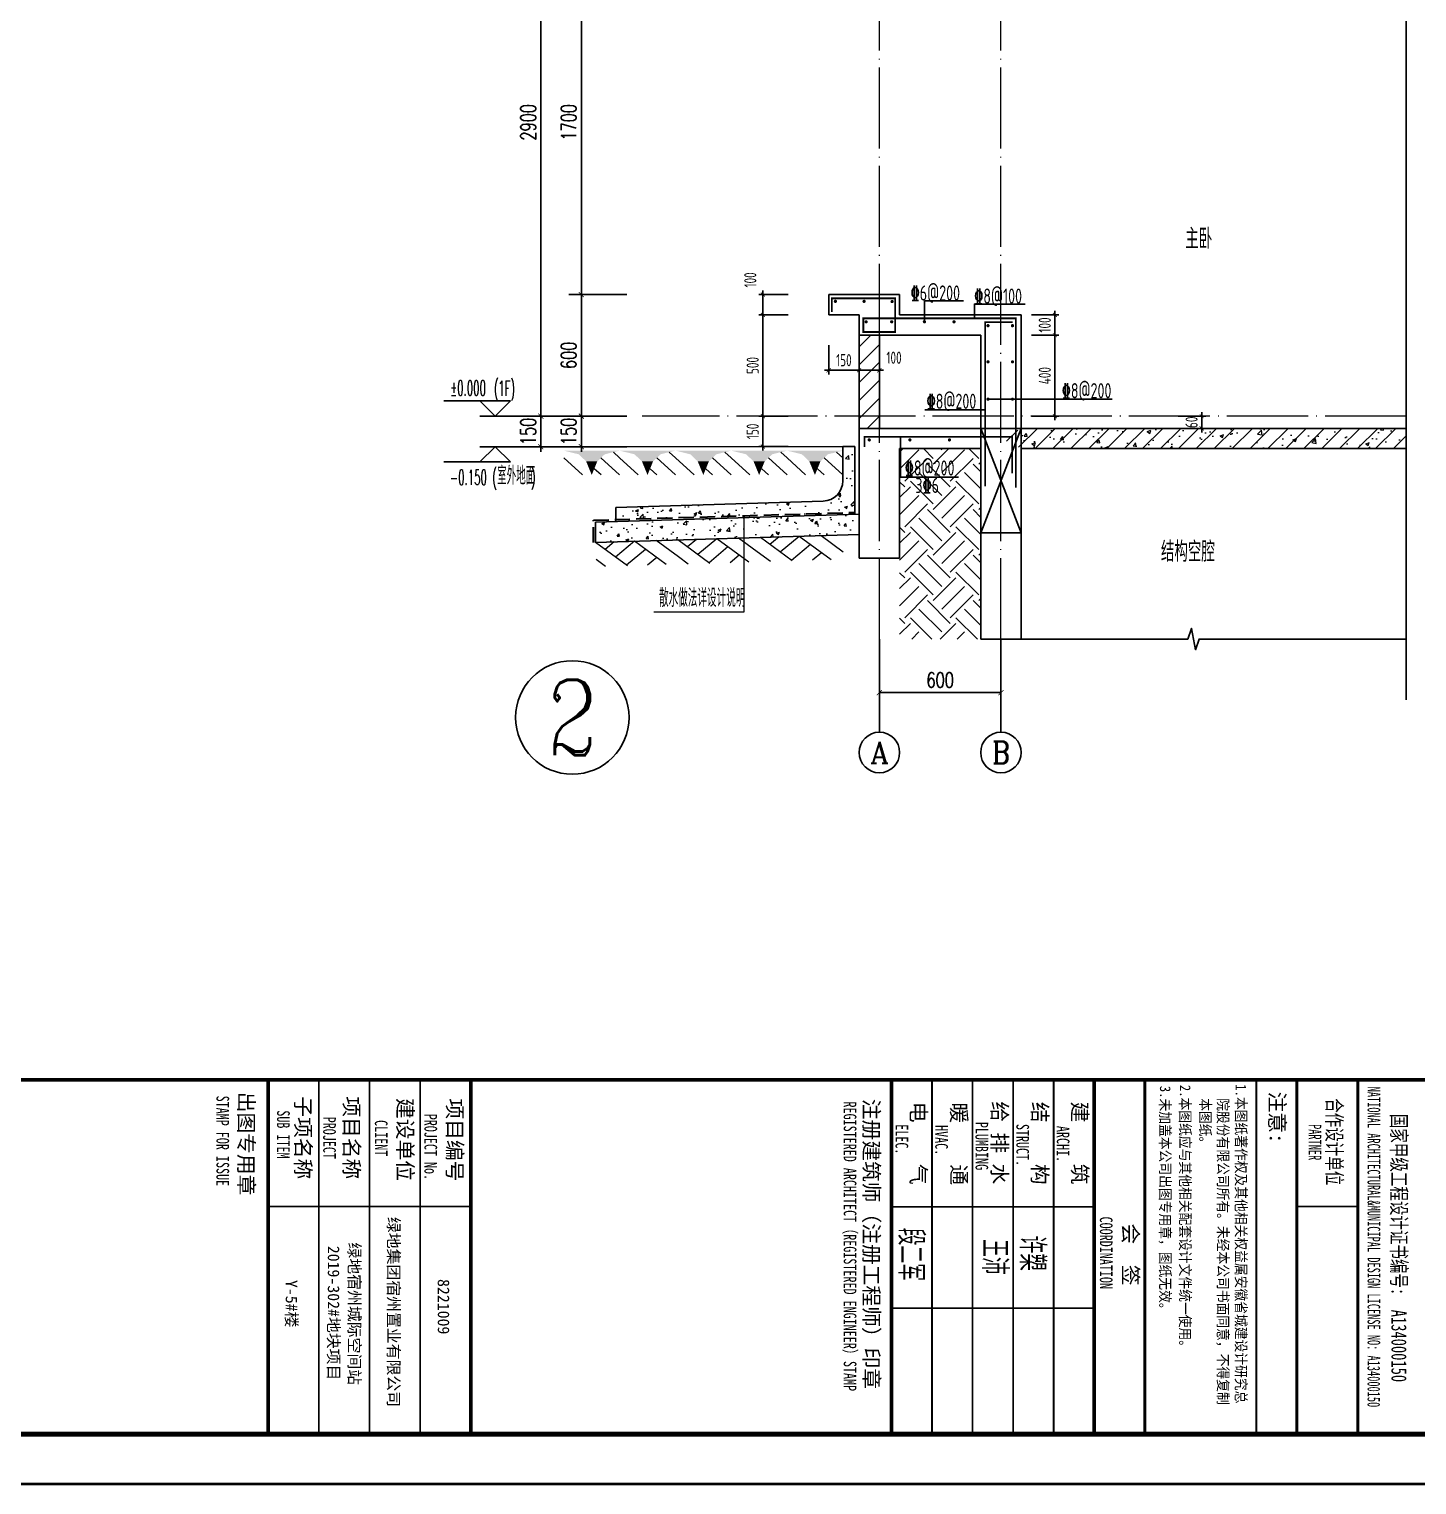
# Model space of a CAD drawing. Extents: x -668857 to 185752, y -270966 to 286822.
# Drawn here: x 21097 to 27943, y 118011 to 125194 of the extents above; entities that cross this region are included whole.
import ezdxf
from ezdxf.enums import TextEntityAlignment as Align

# ---------------------------------------------------------------- set-up
doc = ezdxf.new("R2010")
doc.units = 0
doc.header["$LTSCALE"] = 1000
doc.linetypes.add('DASH', pattern=[0.35, 0.25, -0.1])
doc.linetypes.add('DOTE', pattern=[2.42, 2, -0.2, 0.02, -0.2])
doc.layers.get('0').update_dxf_attribs({"linetype": 'CONTINUOUS'})
doc.layers.get('DEFPOINTS').update_dxf_attribs({"linetype": 'CONTINUOUS'})
for name, color, linetype in [('A-AXIS_TEXT', 7, 'CONTINUOUS'), ('AXIS', 3, 'CONTINUOUS'), ('COLUMN', 4, 'CONTINUOUS'), ('DIM', 2, 'CONTINUOUS'), ('DIM_ELEV', 3, 'CONTINUOUS'), ('DIM_IDEN', 67, 'CONTINUOUS'), ('DIM_SYMB', 3, 'CONTINUOUS'), ('PUB_DIM', 3, 'CONTINUOUS'), ('PUB_TEXT', 2, 'CONTINUOUS'), ('REIN', 6, 'CONTINUOUS'), ('S-大样-砼线', 7, 'CONTINUOUS'), ('S-引出线', 40, 'CONTINUOUS'), ('TEXT', 2, 'CONTINUOUS'), ('WALL', 5, 'CONTINUOUS'), ('图签文字', 4, 'CONTINUOUS')]:
    doc.layers.add(name, color=color, linetype=linetype)
for name, color, linetype, lineweight in [('AXIS_TEXT', 7, 'CONTINUOUS', 20), ('DOTE', 19, 'DOTE', 9), ('PUB_HATCH', 8, 'CONTINUOUS', 9), ('图框', 9, 'CONTINUOUS', 18), ('图签', 147, 'CONTINUOUS', 18), ('填充', 251, 'CONTINUOUS', 5), ('平面-排水沟', 86, 'CONTINUOUS', 15), ('立面-中轮廓线', 30, 'CONTINUOUS', 35), ('粉刷', 251, 'CONTINUOUS', 9)]:
    doc.layers.add(name, color=color, linetype=linetype, lineweight=lineweight)
doc.layers.add('yichutu', color=7, linetype='CONTINUOUS', true_color=0xffffff)
doc.styles.add('_TCH_AXIS', font='COMPLEX', dxfattribs={"bigfont": 'GBCBIG'})
doc.styles.add('_TCH_DIM', font='SIMPLEX.shx', dxfattribs={"width": 0.7, "bigfont": 'GBCBIG.shx'})
doc.styles.add('_TCH_DIM_T3', font='SIMPLEX', dxfattribs={"width": 0.705882, "bigfont": 'GBCBIG'})
doc.styles.add('COMPLEX', font='COMPLEX')
doc.styles.add('DIM_FONT_T3', font='SIMPLEX', dxfattribs={"width": 0.705882, "bigfont": 'GBCBIG'})
doc.styles.add('HT', font='simhei.ttf')
doc.styles.add('TSSD_DIMENSION', font='Tssdeng.shx', dxfattribs={"width": 0.7, "bigfont": 'tssdchn.shx'})
doc.styles.add('TSSD_REIN', font='tssdeng.shx', dxfattribs={"width": 0.7, "height": 300, "bigfont": 'tssdchn.shx'})
doc.styles.add('宋体', font='', dxfattribs={"height": 50})
doc.styles.add('建筑图签-1', font='simhei.ttf', dxfattribs={"width": 0.7})
doc.styles.add('建筑图签-2', font='TXT.shx', dxfattribs={"width": 0.5, "bigfont": 'HZTXT.shx'})
doc.styles.get('宋体').set_extended_font_data('SimSun')
doc.dimstyles.new('_TCH_ARCH&&25', dxfattribs={"dimtxt": 74.375, "dimasz": 25, "dimexe": 62.5, "dimexo": 75, "dimgap": 25, "dimtad": 1, "dimdec": 0, "dimzin": 0, "dimdsep": 46, "dimtxsty": '_TCH_DIM_T3', "dimblk": 'ARCHTICK', "dimcen": 0.09, "dimclrt": 7, "dimazin": 0, "dimtfac": 1, "dimtdec": 0, "dimtix": 1, "dimtmove": 2, "dimatfit": 3, "dimldrblk": 'ARCHTICK', "dimfxl": 1, "dimtolj": 1, "dimtzin": 0, "dimarcsym": 0})
doc.dimstyles.new('TSSD_20_20', dxfattribs={"dimtxt": 60, "dimasz": 20, "dimexe": 20, "dimexo": 50, "dimgap": 20, "dimtad": 1, "dimdec": 0, "dimzin": 0, "dimdsep": 46, "dimtxsty": 'TSSD_DIMENSION', "dimblk": 'ARCHTICK', "dimblk1": 'ARCHTICK', "dimblk2": 'ARCHTICK', "dimcen": 0, "dimdle": 20, "dimclrt": 7, "dimadec": 0, "dimazin": 0, "dimtfac": 1, "dimtdec": 0, "dimtix": 1, "dimtmove": 2, "dimatfit": 3, "dimfxl": 1, "dimtolj": 1, "dimtzin": 0, "dimarcsym": 0})
pattern_1 = [(50, (28072.99, 249033.25), (143.452037, -12.550427), [15, -165]), (355, (28072.99, 249033.25), (-27.750267, 150.438427), [12, -132]), (100.4514, (28084.94, 249032.2), (115.701876, 137.88791), [12.74804, -140.22842]), (46.1842, (28072.99, 249073.25), (213.44821, -33.1038), [22.5, -247.5]), (96.6356, (28090.77, 249070.5), (186.93254, 194.82357), [19.12206, -210.3426]), (351.1842, (28072.99, 249073.25), (186.93239, 194.82372), [18, -198]), (21, (28092.99, 249063.25), (119.38141, -80.52378), [15, -165]), (326, (28092.99, 249063.25), (48.663066, 145.03001), [12, -132]), (71.4514, (28102.93, 249056.54), (168.044526, 64.5061), [12.74804, -140.22842]), (37.5, (28072.986, 249033.25), (2.431971, 66.578771), [0, -130.4, 0, -134, 0, -132.5]), (7.5, (28072.986, 249033.25), (52.613907, 78.882342), [0, -76.4, 0, -127.4, 0, -50.5]), (327.5, (28028.386, 249033.25), (106.764487, -4.510974), [0, -50, 0, -156, 0, -207]), (317.5, (28008.39, 249033.25), (116.637234, 20.020996), [0, -65, 0, -103.6, 0, -147])]

# ---------------------------------------------------------------- blocks, each defined once
blk = doc.blocks.new('$LINEPAT$素土夯实')
at = {"color": 0}
for p, q in [((0, -210), (210, 0)), ((120, -300), (420, 0)), ((420, 0), (608, -188)), ((495, -300), (795, 0)), ((615, 0), (705, -90)), ((315, -105), (502, -293)), ((210, -210), (300, -300)), ((705, -300), (795, -210))]:
    blk.add_line(p, q, dxfattribs=at)
blk = doc.blocks.new('$LinePat$自然土壤')
at = {"color": 0}
for p, q in [((0, -90), (71, -19)), ((0, -300), (211, -89)), ((420, -300), (630, -90)), ((210, -300), (286, -224))]:
    blk.add_line(p, q, dxfattribs=at)
for points in [[(0, 0), (630, 0), (168, -45), (462, -45)], [(168, -45), (462, -45), (252, -132), (378, -132)], [(252, -132), (378, -132), (315, -300)]]:
    blk.add_solid(points, dxfattribs=at)
blk = doc.blocks.new('sanshui')
at = {"layer": '粉刷'}
h = blk.add_hatch(dxfattribs=at)
h.set_pattern_fill('混凝土', color=256, scale=20)
h.set_pattern_definition(pattern_1)
edge = h.paths.add_edge_path()
edge.add_line((346317.8, 427329.6), (346257.8, 427329.6))
edge.add_line((346257.8, 427329.6), (346257.8, 427160.3))
edge.add_arc((346157.8, 427160.3), 100, 271.71836, 360, ccw=False)
edge.add_line((346160.8, 427060.3), (345137.8, 427029.6))
edge.add_line((345137.8, 427029.6), (345137.8, 426969.6))
edge.add_line((345137.8, 426969.6), (346317.8, 427005))
edge.add_line((346317.8, 427005), (346317.8, 427329.6))
h = blk.add_hatch(dxfattribs=at)
h.set_pattern_fill('混凝土', color=256, scale=20)
h.set_pattern_definition(pattern_1)
h.paths.add_polyline_path([(346337.8, 426895.6), (346337.8, 426995.6), (345037.8, 426956.6), (345037.8, 426856.6)])
at = {"layer": 'COLUMN'}
for p, q in [((346257.8, 427329.6), (346317.8, 427329.6)), ((346257.8, 427160.3), (346257.8, 427329.6)), ((346317.8, 426995), (346317.8, 427329.6)), ((346160.8, 427060.3), (345137.8, 427029.6)), ((346338.1, 426995.6), (345037.8, 426956.6)), ((345137.8, 426959.6), (345137.8, 427029.6)), ((345037.8, 426856.6), (345037.8, 426956.6)), ((346338.1, 426895.6), (345037.8, 426856.6))]:
    blk.add_line(p, q, dxfattribs=at)
blk.add_arc((346157.8, 427160.3), 100, 271.71836, 0, dxfattribs=at)
at = {"layer": '立面-中轮廓线', "linetype": 'DASH', "ltscale": 0.3}
blk.add_lwpolyline([(345027.8, 426856.6), (345027.8, 426966.3), (346317.8, 427005)], dxfattribs=at)
at = {"layer": '粉刷'}
blk.add_line((344881.5, 427329.6), (346257.8, 427329.6), dxfattribs=at)
at = {"layer": '粉刷', "yscale": 0.4, "zscale": 0.4}
for name, p, xscale, rotation in [('$LinePat$自然土壤', (345156.8, 427309.6), -0.4369306507241237, 359.9999999999903), ('$LinePat$自然土壤', (345432, 427309.6), -0.4369306507241237, 359.9999999999903), ('$LinePat$自然土壤', (345707.3, 427309.6), -0.4369306507241237, 359.9999999999903), ('$LinePat$自然土壤', (345982.6, 427309.6), -0.4369306507241237, 359.9999999999903), ('$LinePat$自然土壤', (346257.8, 427309.6), -0.4369306507241237, 359.9999999999903), ('$LINEPAT$素土夯实', (346257.8, 426893.2), -0.5117605352322558, 1.718358001643932), ('$LINEPAT$素土夯实', (345444.5, 426868.8), -0.5117605352322558, 1.718358001643932), ('$LINEPAT$素土夯实', (345851.2, 426881), -0.5117605352322558, 1.718358001643932)]:
    blk.add_blockref(name, p, dxfattribs=dict(at, xscale=xscale, rotation=rotation))
blk = doc.blocks.new('GFDDDDRG')
at = {"layer": '图框'}
blk.add_line((920410, -156002), (920410, -159502), dxfattribs=at)
blk.add_lwpolyline([(923310, -107437), (923310, -159999), (893610, -159999), (893610, -107437)], close=True, dxfattribs=at)
blk.add_lwpolyline([(923310, -107437), (923310, -159999), (893610, -159999), (893610, -107437)], close=True, dxfattribs=at)
at = {"layer": '图框', "const_width": 50}
blk.add_lwpolyline([(894110, -159499), (922810, -159499), (922810, -108687), (894110, -108687)], close=True, dxfattribs=at)
at = {"layer": '图框'}
for points, const_width in [([(894110, -156002), (922810, -156002)], 35), ([(909660, -159502), (909660, -156002)], 35), ([(910160, -156002), (910160, -159502)], 17.5), ([(910660, -156002), (910660, -159502)], 17.5), ([(911160, -156002), (911160, -159502)], 17.5), ([(911660, -156002), (911660, -159502)], 35), ([(911660, -156002), (911660, -159502)], 35), ([(915810, -156006), (915810, -159506)], 35), ([(916210, -156006), (916210, -159506)], 17.5), ([(916610, -156006), (916610, -159506)], 17.5), ([(917010, -156006), (917010, -159506)], 17.5), ([(917410, -156006), (917410, -159506)], 17.5), ([(917810, -156006), (917810, -159506)], 35), ([(917810, -156006), (917810, -159506)], 35), ([(918310, -156006), (918310, -159506)], 30), ([(919410, -156002), (919410, -159502)], 17.5), ([(919810, -156002), (919810, -159502)], 30), ([(919810, -156002), (919810, -159502)], 30), ([(920410, -156002), (920410, -159502)], 30), ([(920410, -156002), (920410, -159502)], 30), ([(909660, -157252), (911660, -157252)], 17.5), ([(917810, -157256), (915810, -157256)], 17.5), ([(920410, -157252), (919810, -157252)], 17.5), ([(917810, -158256), (915810, -158256)], 17.5)]:
    blk.add_lwpolyline(points, dxfattribs=dict(at, const_width=const_width))
for s, height, style, width, p in [('3.未加盖本公司出图专用章，图纸无效。', 105, 'HT', 0.88, (918459, -156061)), (' 2.本图纸应与其他相关配套设计文件统一使用。 ', 105, 'HT', 0.88, (918656, -155989)), ('1.本图纸著作权及其他相关权益属安徽省城建设计研究总', 105, 'HT', 0.88, (919206, -156045)), ('NATIONAL ARCHITECTURAL&MUNICIPAL DESIGN LICENSE NO: A134000150', 125, '建筑图签-1', 0.6, (920507, -156070)), ('STAMP FOR ISSUE', 125, '建筑图签-1', 0.7, (909150, -156158)), ('REGISTERED ARCHITECT（REGISTERED ENGINEER）STAMP', 125, '建筑图签-1', 0.7, (915339, -156216)), ('本图纸。', 105, 'HT', 0.88, (918854, -156184)), ('院股份有限公司所有。未经本公司书面同意，不得复制', 105, 'HT', 0.88, (919029, -156184)), ('SUB ITEM', 125, '建筑图签-1', 0.7, (909748, -156303)), ('PROJECT', 125, '建筑图签-1', 0.7, (910203, -156366)), ('CLIENT', 125, '建筑图签-1', 0.7, (910713, -156399)), ('PROJECT No.', 125, '建筑图签-1', 0.7, (911202, -156337, -899)), ('PLUMBING', 125, '建筑图签-1', 0.7, (916639, -156417)), ('STRUCT.', 125, '建筑图签-1', 0.7, (917042, -156437)), ('PARTNER', 125, '建筑图签-1', 0.6, (919927, -156439)), ('ELEC.', 125, '建筑图签-1', 0.7, (915850, -156441)), ('HVAC.', 125, '建筑图签-1', 0.7, (916242, -156449)), ('ARCHI.', 125, '建筑图签-1', 0.7, (917441, -156457)), ('COORDINATION', 125, '建筑图签-1', 0.7, (917866, -157352))]:
    blk.add_text(s, height=height, rotation=270, dxfattribs=dict(at, style=style, width=width)).set_placement(p)
at = {"layer": '图签', "color": 2, "style": '宋体'}
for s, height, p in [('绿地集团宿州置业有限公司', 114.67, (910841, -157355)), ('2019-302#地块项目', 114.67, (910249, -157640)), ('绿地宿州城际空间站', 114.7, (910454, -157607)), ('Y-5#楼', 114.7, (909834, -157977)), ('8221009', 114.7, (911334, -157968))]:
    blk.add_text(s, height=height, rotation=270, dxfattribs=at).set_placement(p)
at = {"layer": '图签文字', "color": 7, "style": '建筑图签-1'}
for s, p in [('出图专用章', (909369, -156120)), ('注意:', (919541, -156118)), ('子项名称', (909930, -156165)), ('项目名称', (910408, -156165)), ('建设单位', (910937, -156182)), ('项目编号', (911426, -156186)), ('注册建筑师（注册工程师）印章', (915537, -156190)), ('电    气', (916001, -156219)), ('暖    通', (916401, -156224)), ('给 排 水', (916802, -156214)), ('结    构', (917199, -156219)), ('建    筑', (917593, -156217)), ('会  签', (918094, -157419))]:
    blk.add_text(s, height=150, rotation=270, dxfattribs=at).set_placement(p)
at = {"layer": '图签文字', "color": 7, "style": '建筑图签-1', "width": 0.7}
for s, p in [('合作设计单位', (920105, -156184)), ('国家甲级工程设计证书编号:  A134000150', (920743, -156338))]:
    blk.add_text(s, height=150, rotation=270, dxfattribs=at).set_placement(p)
at = {"layer": '图签文字', "color": 1, "style": '建筑图签-2', "width": 0.7}
for s, p in [('段二军', (915876, -157462)), ('王沛', (916703, -157575)), ('许槊', (917074, -157539))]:
    blk.add_text(s, height=250, rotation=270, dxfattribs=at).set_placement(p)
blk = doc.blocks.new('yct-1051-594-26275-14850-25-1002.0')
at = {"layer": 'yichutu', "color": 7, "true_color": 0xffffff}
blk.add_lwpolyline([(0, 0), (0, 14850), (26275, 14850), (26275, 0)], close=True, dxfattribs=at)
blk = doc.blocks.new('_ArchTick')
at = {"color": 0, "linetype": 'ByBlock', "const_width": 0.15}
blk.add_lwpolyline([(-0.5, -0.5), (0.5, 0.5)], dxfattribs=at)
blk = doc.blocks.new('*D1524')
at = {"layer": 'AXIS', "color": 0, "lineweight": -2, "transparency": 16777216}
for p, q in [((25291.8, 122109.6), (25291.8, 121858)), ((25891.8, 122109.6), (25891.8, 121858)), ((25291.8, 121920.5), (25891.8, 121920.5))]:
    blk.add_line(p, q, dxfattribs=at)
at = {"layer": 'DEFPOINTS', "color": 0, "transparency": 16777216}
for p in [(25291.8, 122184.6), (25891.8, 122184.6), (25891.8, 121920.5)]:
    blk.add_point(p, dxfattribs=at)
at = {"layer": 'AXIS', "color": 0, "lineweight": -2, "transparency": 16777216, "xscale": 25, "yscale": 25, "zscale": 25, "rotation": 180}
blk.add_blockref('_ArchTick', (25291.8, 121920.5), dxfattribs=at)
at = {"layer": 'AXIS', "color": 0, "lineweight": -2, "transparency": 16777216, "xscale": 25, "yscale": 25, "zscale": 25}
blk.add_blockref('_ArchTick', (25891.8, 121920.5), dxfattribs=at)
at = {"layer": 'AXIS', "color": 7, "transparency": 16777216, "insert": (25591.8, 121982.7), "char_height": 74.38, "attachment_point": 5, "style": '_TCH_DIM_T3'}
blk.add_mtext('\\A1;600', dxfattribs=at)
blk = doc.blocks.new('*D1525')
at = {"layer": 'DEFPOINTS', "color": 0, "transparency": 16777216}
for p in [(23821.6, 123284.6), (24121.6, 123284.6), (24121.6, 123134.1)]:
    blk.add_point(p, dxfattribs=at)
at = {"layer": 'PUB_DIM', "color": 0, "lineweight": -2, "transparency": 16777216}
for p, q in [((24046.6, 123284.6), (23759.1, 123284.6)), ((23821.6, 123284.6), (23821.6, 123309.6)), ((23821.6, 123134.1), (23821.6, 123284.6)), ((24046.6, 123134.1), (23759.1, 123134.1)), ((23821.6, 123134.1), (23821.6, 123109.1))]:
    blk.add_line(p, q, dxfattribs=at)
at = {"layer": 'PUB_DIM', "color": 0, "lineweight": -2, "transparency": 16777216, "xscale": 25, "yscale": 25, "zscale": 25}
for p, rotation in [((23821.6, 123284.6), 270), ((23821.6, 123134.1), 90)]:
    blk.add_blockref('_ArchTick', p, dxfattribs=dict(at, rotation=rotation))
at = {"layer": 'PUB_DIM', "color": 7, "transparency": 16777216, "insert": (23759.4, 123209.3), "char_height": 74.38, "attachment_point": 5, "rotation": 90, "style": '_TCH_DIM_T3'}
blk.add_mtext('\\A1;150', dxfattribs=at)
blk = doc.blocks.new('*D1526')
at = {"layer": 'DEFPOINTS', "color": 0, "transparency": 16777216}
for p in [(23821.6, 123884.6), (24121.6, 123884.6), (24121.6, 123284.6)]:
    blk.add_point(p, dxfattribs=at)
at = {"layer": 'PUB_DIM', "color": 0, "lineweight": -2, "transparency": 16777216}
for p, q in [((24046.6, 123884.6), (23759.1, 123884.6)), ((23821.6, 123284.6), (23821.6, 123884.6)), ((24046.6, 123284.6), (23759.1, 123284.6))]:
    blk.add_line(p, q, dxfattribs=at)
at = {"layer": 'PUB_DIM', "color": 0, "lineweight": -2, "transparency": 16777216, "xscale": 25, "yscale": 25, "zscale": 25}
for p, rotation in [((23821.6, 123884.6), 90), ((23821.6, 123284.6), 270)]:
    blk.add_blockref('_ArchTick', p, dxfattribs=dict(at, rotation=rotation))
at = {"layer": 'PUB_DIM', "color": 7, "transparency": 16777216, "insert": (23759.4, 123584.6), "char_height": 74.38, "attachment_point": 5, "rotation": 90, "style": '_TCH_DIM_T3'}
blk.add_mtext('\\A1;600', dxfattribs=at)
blk = doc.blocks.new('*D1527')
at = {"layer": 'DEFPOINTS', "color": 0, "transparency": 16777216}
for p in [(23821.6, 125584.6), (24121.6, 125584.6), (24121.6, 123884.6)]:
    blk.add_point(p, dxfattribs=at)
at = {"layer": 'PUB_DIM', "color": 0, "lineweight": -2, "transparency": 16777216}
for p, q in [((24046.6, 125584.6), (23759.1, 125584.6)), ((23821.6, 123884.6), (23821.6, 125584.6)), ((24046.6, 123884.6), (23759.1, 123884.6))]:
    blk.add_line(p, q, dxfattribs=at)
at = {"layer": 'PUB_DIM', "color": 0, "lineweight": -2, "transparency": 16777216, "xscale": 25, "yscale": 25, "zscale": 25}
for p, rotation in [((23821.6, 125584.6), 90), ((23821.6, 123884.6), 270)]:
    blk.add_blockref('_ArchTick', p, dxfattribs=dict(at, rotation=rotation))
at = {"layer": 'PUB_DIM', "color": 7, "transparency": 16777216, "insert": (23759.4, 124734.6), "char_height": 74.38, "attachment_point": 5, "rotation": 90, "style": '_TCH_DIM_T3'}
blk.add_mtext('\\A1;1700', dxfattribs=at)
blk = doc.blocks.new('*D1528')
at = {"layer": 'DEFPOINTS', "color": 0, "transparency": 16777216}
for p in [(23621.6, 123284.6), (24121.6, 123284.6), (24121.6, 123134.1)]:
    blk.add_point(p, dxfattribs=at)
at = {"layer": 'PUB_DIM', "color": 0, "lineweight": -2, "transparency": 16777216}
for p, q in [((24046.6, 123284.6), (23559.1, 123284.6)), ((23621.6, 123284.6), (23621.6, 123309.6)), ((23621.6, 123134.1), (23621.6, 123284.6)), ((24046.6, 123134.1), (23559.1, 123134.1)), ((23621.6, 123134.1), (23621.6, 123109.1))]:
    blk.add_line(p, q, dxfattribs=at)
at = {"layer": 'PUB_DIM', "color": 0, "lineweight": -2, "transparency": 16777216, "xscale": 25, "yscale": 25, "zscale": 25}
for p, rotation in [((23621.6, 123284.6), 270), ((23621.6, 123134.1), 90)]:
    blk.add_blockref('_ArchTick', p, dxfattribs=dict(at, rotation=rotation))
at = {"layer": 'PUB_DIM', "color": 7, "transparency": 16777216, "insert": (23559.4, 123209.3), "char_height": 74.38, "attachment_point": 5, "rotation": 90, "style": '_TCH_DIM_T3'}
blk.add_mtext('\\A1;150', dxfattribs=at)
blk = doc.blocks.new('*D1529')
at = {"layer": 'DEFPOINTS', "color": 0, "transparency": 16777216}
for p in [(23621.6, 126184.6), (24121.6, 126184.6), (24121.6, 123284.6)]:
    blk.add_point(p, dxfattribs=at)
at = {"layer": 'PUB_DIM', "color": 0, "lineweight": -2, "transparency": 16777216}
for p, q in [((24046.6, 126184.6), (23559.1, 126184.6)), ((23621.6, 123284.6), (23621.6, 126184.6)), ((24046.6, 123284.6), (23559.1, 123284.6))]:
    blk.add_line(p, q, dxfattribs=at)
at = {"layer": 'PUB_DIM', "color": 0, "lineweight": -2, "transparency": 16777216, "xscale": 25, "yscale": 25, "zscale": 25}
for p, rotation in [((23621.6, 126184.6), 90), ((23621.6, 123284.6), 270)]:
    blk.add_blockref('_ArchTick', p, dxfattribs=dict(at, rotation=rotation))
at = {"layer": 'PUB_DIM', "color": 7, "transparency": 16777216, "insert": (23559.4, 124734.6), "char_height": 74.38, "attachment_point": 5, "rotation": 90, "style": '_TCH_DIM_T3'}
blk.add_mtext('\\A1;2900', dxfattribs=at)
blk = doc.blocks.new('_AXISO')
blk.add_circle((0, 0), 0.5)
at = {"layer": 'A-AXIS_TEXT', "style": 'COMPLEX', "width": 1.041667}
blk.add_attdef('A', text='', height=0.56, dxfattribs=at).set_placement((-0.25, -0.28), (0.25, -0.28), align=Align.FIT)
blk = doc.blocks.new('20210809.02264474')
at = {"layer": 'REIN', "const_width": 9}
for points in [[(87154.5, 67468.2), (87154.5, 67535.4), (87466.6, 67535.4), (87466.6, 67369.4), (87309.3, 67369.4), (87309.3, 67436.6), (88061.9, 67436.6), (88061.9, 66601.6)], [(87910.8, 66607.2), (87910.8, 67418.4), (88045.5, 67418.4)], [(87315.3, 66801.7), (87315.3, 66852.1), (88043.8, 66852.1), (88043.8, 66672.6)]]:
    blk.add_lwpolyline(points, dxfattribs=at)
at = {"layer": 'REIN', "const_width": 8}
for points in [[(87167.8, 67520.8, 1), (87175.8, 67520.8, 1)], [(87309.3, 67520.8, 1), (87317.3, 67520.8, 1)], [(87447.5, 67519.9, 1), (87455.5, 67519.9, 1)], [(87319.5, 67419.9, 1), (87327.5, 67419.9, 1)], [(87445.5, 67419.9, 1), (87453.5, 67419.9, 1)], [(87606.9, 67419.9, 1), (87614.9, 67419.9, 1)], [(87752.9, 67419.9, 1), (87760.9, 67419.9, 1)], [(87920.5, 67400.7, 1), (87928.5, 67400.7, 1)], [(88041.3, 67400.7, 1), (88049.3, 67400.7, 1)], [(87920.5, 67222.4, 1), (87928.5, 67222.4, 1)], [(88041.3, 67222.4, 1), (88049.3, 67222.4, 1)], [(87920.5, 67038.2, 1), (87928.5, 67038.2, 1)], [(88041.3, 67038.2, 1), (88049.3, 67038.2, 1)], [(87334.7, 66837, 1), (87342.7, 66837, 1)], [(87535.2, 66837, 1), (87543.2, 66837, 1)], [(87730.4, 66837, 1), (87738.4, 66837, 1)]]:
    blk.add_lwpolyline(points, format="xyb", close=True, dxfattribs=at)
at = {"layer": 'S-引出线'}
for p, q in [((87610.9, 67419.9), (87610.9, 67523.1)), ((87610.9, 67523.1), (87803.1, 67523.1)), ((87924.5, 67038.2), (88536.4, 67038.2)), ((87613.5, 66985.2), (87910.8, 66985.2)), ((87493.6, 66852.1), (87493.6, 66653.9)), ((87493.6, 66653.9), (87778.8, 66653.9))]:
    blk.add_line(p, q, dxfattribs=at)
blk.add_lwpolyline([(87857.5, 67436.6), (87857.5, 67507.5), (88108.6, 67507.5)], dxfattribs=at)
at = {"layer": 'TEXT', "style": 'TSSD_REIN', "width": 0.7}
for s, p in [('%%1326@200', (87543, 67524.5)), ('%%1328@100', (87856.5, 67509)), ('%%1328@200', (88288.3, 67042.3)), ('%%1328@200', (87621.6, 66990.2)), ('%%1328@200', (87514, 66661)), ('3%%1326', (87566.3, 66575.2))]:
    blk.add_text(s, height=75, rotation=0, dxfattribs=at).set_placement(p)
blk = doc.blocks.new('20210809.03062775')
at = {"layer": 'S-大样-砼线'}
for p, q in [((87154.5, 67095.9), (87354.5, 66580.9)), ((87354.5, 67095.9), (87154.5, 66580.9))]:
    blk.add_line(p, q, dxfattribs=at)
blk.add_lwpolyline([(87354.5, 67095.9), (87154.5, 67095.9), (87154.5, 66580.9), (87354.5, 66580.9)], close=True, dxfattribs=at)
blk = doc.blocks.new('20210902.15310509')
at = {"layer": 'DOTE', "color": 1, "linetype": 'DOTE', "ltscale": 0.2}
for p, q in [((85753.4, -133245.9), (85753.4, -113645.9)), ((86353.4, -133245.9), (86353.4, -113645.9)), ((88352, -132145.9), (84583.2, -132145.9))]:
    blk.add_line(p, q, dxfattribs=at)
blk = doc.blocks.new('*D1566')
at = {"layer": 'DEFPOINTS', "color": 0, "transparency": 16777216}
for p in [(25595.1, 85276), (25761.1, 85276), (25595.1, 85216)]:
    blk.add_point(p, dxfattribs=at)
at = {"layer": 'DIM', "color": 0, "lineweight": -2, "transparency": 16777216}
for p, q in [((25645.1, 85276), (25781.1, 85276)), ((25761.1, 85276), (25761.1, 85296)), ((25761.1, 85216), (25761.1, 85276)), ((25645.1, 85216), (25781.1, 85216)), ((25761.1, 85216), (25761.1, 85196))]:
    blk.add_line(p, q, dxfattribs=at)
at = {"layer": 'DIM', "color": 0, "lineweight": -2, "transparency": 16777216, "xscale": 20, "yscale": 20, "zscale": 20}
for p, rotation in [((25761.1, 85276), 270), ((25761.1, 85216), 90)]:
    blk.add_blockref('_ArchTick', p, dxfattribs=dict(at, rotation=rotation))
at = {"layer": 'DIM', "color": 7, "transparency": 16777216, "insert": (25711.1, 85246), "char_height": 60, "attachment_point": 5, "rotation": 90, "style": 'TSSD_DIMENSION'}
blk.add_mtext('\\A1;60', dxfattribs=at)
blk = doc.blocks.new('*D1574')
at = {"layer": 'DEFPOINTS', "color": 0, "transparency": 16777216}
for p in [(23920.9, 85676), (24070.9, 85676), (24070.9, 85502.3)]:
    blk.add_point(p, dxfattribs=at)
at = {"layer": 'DIM', "color": 0, "lineweight": -2, "transparency": 16777216}
for p, q in [((23920.9, 85626), (23920.9, 85482.3)), ((24070.9, 85626), (24070.9, 85482.3)), ((23900.9, 85502.3), (24090.9, 85502.3))]:
    blk.add_line(p, q, dxfattribs=at)
at = {"layer": 'DIM', "color": 0, "lineweight": -2, "transparency": 16777216, "xscale": 20, "yscale": 20, "zscale": 20, "rotation": 180}
blk.add_blockref('_ArchTick', (23920.9, 85502.3), dxfattribs=at)
at = {"layer": 'DIM', "color": 0, "lineweight": -2, "transparency": 16777216, "xscale": 20, "yscale": 20, "zscale": 20}
blk.add_blockref('_ArchTick', (24070.9, 85502.3), dxfattribs=at)
at = {"layer": 'DIM', "color": 7, "transparency": 16777216, "insert": (23995.9, 85552.3), "char_height": 60, "attachment_point": 5, "style": 'TSSD_DIMENSION'}
blk.add_mtext('\\A1;150', dxfattribs=at)
blk = doc.blocks.new('*D1575')
at = {"layer": 'DEFPOINTS', "color": 0, "transparency": 16777216}
for p in [(24070.9, 85676), (24170.9, 85676), (24170.9, 85502.3)]:
    blk.add_point(p, dxfattribs=at)
at = {"layer": 'DIM', "color": 0, "lineweight": -2, "transparency": 16777216}
for p, q in [((24070.9, 85626), (24070.9, 85482.3)), ((24170.9, 85626), (24170.9, 85482.3)), ((24050.9, 85502.3), (24190.9, 85502.3))]:
    blk.add_line(p, q, dxfattribs=at)
at = {"layer": 'DIM', "color": 0, "lineweight": -2, "transparency": 16777216, "xscale": 20, "yscale": 20, "zscale": 20, "rotation": 180}
blk.add_blockref('_ArchTick', (24070.9, 85502.3), dxfattribs=at)
at = {"layer": 'DIM', "color": 0, "lineweight": -2, "transparency": 16777216, "xscale": 20, "yscale": 20, "zscale": 20}
blk.add_blockref('_ArchTick', (24170.9, 85502.3), dxfattribs=at)
at = {"layer": 'DIM', "color": 7, "transparency": 16777216, "insert": (24243.3, 85564.5), "char_height": 60, "attachment_point": 5, "style": 'TSSD_DIMENSION'}
blk.add_mtext('\\A1;100', dxfattribs=at)
blk = doc.blocks.new('*D1576')
at = {"layer": 'DEFPOINTS', "color": 0, "transparency": 16777216}
for p in [(23596.3, 85876), (23770.9, 85876), (23770.9, 85776)]:
    blk.add_point(p, dxfattribs=at)
at = {"layer": 'DIM', "color": 0, "lineweight": -2, "transparency": 16777216}
for p, q in [((23720.9, 85876), (23576.3, 85876)), ((23596.3, 85756), (23596.3, 85896)), ((23720.9, 85776), (23576.3, 85776))]:
    blk.add_line(p, q, dxfattribs=at)
at = {"layer": 'DIM', "color": 0, "lineweight": -2, "transparency": 16777216, "xscale": 20, "yscale": 20, "zscale": 20}
for p, rotation in [((23596.3, 85876), 90), ((23596.3, 85776), 270)]:
    blk.add_blockref('_ArchTick', p, dxfattribs=dict(at, rotation=rotation))
at = {"layer": 'DIM', "color": 7, "transparency": 16777216, "insert": (23534.1, 85948.4), "char_height": 60, "attachment_point": 5, "rotation": 90, "style": 'TSSD_DIMENSION'}
blk.add_mtext('\\A1;100', dxfattribs=at)
blk = doc.blocks.new('*D1577')
at = {"layer": 'DEFPOINTS', "color": 0, "transparency": 16777216}
for p in [(23596.3, 85776), (23770.9, 85776), (23770.9, 85276)]:
    blk.add_point(p, dxfattribs=at)
at = {"layer": 'DIM', "color": 0, "lineweight": -2, "transparency": 16777216}
for p, q in [((23720.9, 85776), (23576.3, 85776)), ((23596.3, 85256), (23596.3, 85796)), ((23720.9, 85276), (23576.3, 85276))]:
    blk.add_line(p, q, dxfattribs=at)
at = {"layer": 'DIM', "color": 0, "lineweight": -2, "transparency": 16777216, "xscale": 20, "yscale": 20, "zscale": 20}
for p, rotation in [((23596.3, 85776), 90), ((23596.3, 85276), 270)]:
    blk.add_blockref('_ArchTick', p, dxfattribs=dict(at, rotation=rotation))
at = {"layer": 'DIM', "color": 7, "transparency": 16777216, "insert": (23546.3, 85526), "char_height": 60, "attachment_point": 5, "rotation": 90, "style": 'TSSD_DIMENSION'}
blk.add_mtext('\\A1;500', dxfattribs=at)
blk = doc.blocks.new('*D1578')
at = {"layer": 'DEFPOINTS', "color": 0, "transparency": 16777216}
for p in [(23596.3, 85276), (23770.9, 85276), (23770.9, 85126)]:
    blk.add_point(p, dxfattribs=at)
at = {"layer": 'DIM', "color": 0, "lineweight": -2, "transparency": 16777216}
for p, q in [((23720.9, 85276), (23576.3, 85276)), ((23596.3, 85106), (23596.3, 85296)), ((23720.9, 85126), (23576.3, 85126))]:
    blk.add_line(p, q, dxfattribs=at)
at = {"layer": 'DIM', "color": 0, "lineweight": -2, "transparency": 16777216, "xscale": 20, "yscale": 20, "zscale": 20}
for p, rotation in [((23596.3, 85276), 90), ((23596.3, 85126), 270)]:
    blk.add_blockref('_ArchTick', p, dxfattribs=dict(at, rotation=rotation))
at = {"layer": 'DIM', "color": 7, "transparency": 16777216, "insert": (23546.3, 85201), "char_height": 60, "attachment_point": 5, "rotation": 90, "style": 'TSSD_DIMENSION'}
blk.add_mtext('\\A1;150', dxfattribs=at)
blk = doc.blocks.new('*D1579')
at = {"layer": 'DEFPOINTS', "color": 0, "transparency": 16777216}
for p in [(24870.9, 85776), (25036.9, 85776), (24870.9, 85676)]:
    blk.add_point(p, dxfattribs=at)
at = {"layer": 'DIM', "color": 0, "lineweight": -2, "transparency": 16777216}
for p, q in [((24920.9, 85776), (25056.9, 85776)), ((25036.9, 85776), (25036.9, 85796)), ((25036.9, 85676), (25036.9, 85776)), ((24920.9, 85676), (25056.9, 85676)), ((25036.9, 85676), (25036.9, 85656))]:
    blk.add_line(p, q, dxfattribs=at)
at = {"layer": 'DIM', "color": 0, "lineweight": -2, "transparency": 16777216, "xscale": 20, "yscale": 20, "zscale": 20}
for p, rotation in [((25036.9, 85776), 270), ((25036.9, 85676), 90)]:
    blk.add_blockref('_ArchTick', p, dxfattribs=dict(at, rotation=rotation))
at = {"layer": 'DIM', "color": 7, "transparency": 16777216, "insert": (24986.9, 85726), "char_height": 60, "attachment_point": 5, "rotation": 90, "style": 'TSSD_DIMENSION'}
blk.add_mtext('\\A1;100', dxfattribs=at)
blk = doc.blocks.new('*D1587')
at = {"layer": 'DEFPOINTS', "color": 0, "transparency": 16777216}
for p in [(24870.9, 85676), (25036.9, 85676), (24870.9, 85276)]:
    blk.add_point(p, dxfattribs=at)
at = {"layer": 'DIM', "color": 0, "lineweight": -2, "transparency": 16777216}
for p, q in [((25036.9, 85256), (25036.9, 85696)), ((24920.9, 85676), (25056.9, 85676)), ((24920.9, 85276), (25056.9, 85276))]:
    blk.add_line(p, q, dxfattribs=at)
at = {"layer": 'DIM', "color": 0, "lineweight": -2, "transparency": 16777216, "xscale": 20, "yscale": 20, "zscale": 20}
for p, rotation in [((25036.9, 85676), 90), ((25036.9, 85276), 270)]:
    blk.add_blockref('_ArchTick', p, dxfattribs=dict(at, rotation=rotation))
at = {"layer": 'DIM', "color": 7, "transparency": 16777216, "insert": (24986.9, 85476), "char_height": 60, "attachment_point": 5, "rotation": 90, "style": 'TSSD_DIMENSION'}
blk.add_mtext('\\A1;400', dxfattribs=at)
blk = doc.blocks.new('20210902.15332757')
at = {"layer": 'DIM'}
for base, p1, p2, angle, picture, middle in [((84525.4, -132475.9), (84700, -132575.9), (84700, -132475.9), 90, '*D1576', (84463.2, -132403.5)), ((85100, -132849.6), (85000, -132675.9), (85100, -132675.9), 0, '*D1575', (85172.5, -132787.4))]:
    dim = blk.add_linear_dim(base=base, p1=p1, p2=p2, angle=angle, dimstyle='TSSD_20_20', dxfattribs=at)
    dim.commit()
    dim.dimension.update_dxf_attribs({"geometry": picture, "text_midpoint": middle, "dimtype": 129, "insert": (60929.1, -218351.9)})
for p1, p2, distance, picture, middle in [((84700, -133075.9), (84700, -132575.9), 174.6, '*D1577', (84475.4, -132825.9)), ((85800, -132675.9), (85800, -132575.9), -166, '*D1579', (85916, -132625.9)), ((85800, -133075.9), (85800, -132675.9), -166, '*D1587', (85916, -132875.9)), ((84850, -132675.9), (85000, -132675.9), -173.7, '*D1574', (84925, -132799.6)), ((84700, -133225.9), (84700, -133075.9), 174.6, '*D1578', (84475.4, -133150.9)), ((86524.3, -133135.9), (86524.3, -133075.9), -166, '*D1566', (86640.2, -133105.9))]:
    dim = blk.add_aligned_dim(p1=p1, p2=p2, distance=distance, dimstyle='TSSD_20_20', dxfattribs=at)
    dim.commit()
    dim.dimension.update_dxf_attribs({"geometry": picture, "text_midpoint": middle, "insert": (60929.1, -218351.9)})

msp = doc.modelspace()

# ---------------------------------------------------------------- hatches: boundary and pattern name
at = {"layer": 'PUB_HATCH'}
h = msp.add_hatch(dxfattribs=at)
h.set_pattern_fill('普通砖', color=256, scale=25, style=0)
h.set_pattern_definition([(45, (-525879.05, 291772.47), (-44.1941915, 44.1941915), [])])
h.paths.add_polyline_path([(25191.8, 123224.56), (25291.8, 123224.56), (25291.8, 123684.56), (25191.8, 123684.56)])
h = msp.add_hatch(dxfattribs=at)
h.set_pattern_fill('钢筋混凝土', color=256, scale=25, style=0)
h.set_pattern_definition([(45, (-525879.05, 291727.59), (-44.194174, 44.194174), []), (50, (-525879.05, 291727.59), (179.315046, -15.688034), [18.75, -206.25]), (355, (-525879.05, 291727.6), (-34.687833, 188.048033), [15, -165]), (100.4514, (-525864.1, 291726.28), (144.627345, 172.359886), [15.93505, -175.28553]), (46.1842, (-525879.05, 291777.6), (266.81026, -41.37975), [28.125, -309.375]), (96.6356, (-525856.82, 291774.14), (233.66568, 243.52947), [23.90257, -262.92825]), (351.1842, (-525879.05, 291777.6), (233.66549, 243.52965), [22.5, -247.5]), (21, (-525854.05, 291765.09), (149.226763, -100.654723), [18.75, -206.25]), (326, (-525854.05, 291765.1), (60.828833, 181.28751), [15, -165]), (71.4514, (-525841.61, 291756.7), (210.055657, 80.632624), [15.93505, -175.28553]), (37.5, (-525879.05, 291727.59), (3.039964, 83.2234635), [0, -163, 0, -167.5, 0, -165.625]), (7.5, (-525879.05, 291727.59), (65.767384, 98.602928), [0, -95.5, 0, -159.25, 0, -63.125]), (327.5, (-525934.8, 291727.59), (133.455609, -5.638718), [0, -62.5, 0, -195, 0, -258.75]), (317.5, (-525959.8, 291727.59), (145.796542, 25.026246), [0, -81.25, 0, -129.5, 0, -183.75])])
h.paths.add_polyline_path([(27890.33, 123224.56), (25991.8, 123224.56), (25891.8, 123174.56), (25991.8, 123124.56), (27890.33, 123124.56)])
at = {"layer": '填充'}
h = msp.add_hatch(dxfattribs=at)
h.set_pattern_fill('EARTH', color=250, scale=50, angle=45, style=0)
h.set_pattern_definition([(45, (-1089706.47, -333008.81), (0, 224.506403), [158.75, -158.75]), (45, (-1089748.57, -332966.72), (0, 224.506403), [158.75, -158.75]), (45, (-1089790.66, -332924.62), (0, 224.506403), [158.75, -158.75]), (135, (-1089790.66, -332896.56), (-224.506403, 0), [158.75, -158.75]), (135, (-1089748.57, -332854.46), (-224.506403, 0), [158.75, -158.75]), (135, (-1089706.47, -332812.37), (-224.506403, 0), [158.75, -158.75])])
h.paths.add_polyline_path([(25791.8, 122184.56), (25791.8, 123124.57), (25391.8, 123124.55), (25391.8, 122184.56)])

# ---------------------------------------------------------------- linework, layer by layer
at = {"layer": 'AXIS'}
for p, q in [((25291.77, 122184.56), (25291.77, 121725.17)), ((25891.77, 122184.56), (25891.77, 121725.17))]:
    msp.add_line(p, q, dxfattribs=at)
at = {"layer": 'AXIS', "color": 6}
msp.add_circle((23777.19, 121797.98), 280, dxfattribs=at)
at = {"layer": 'DIM_ELEV'}
for p, q in [((23471.61, 123359.56), (23143.61, 123359.56)), ((23396.61, 123284.56), (23321.61, 123359.56)), ((23396.61, 123284.56), (23471.61, 123359.56)), ((23821.61, 123284.56), (23321.61, 123284.56)), ((23396.61, 123134.09), (23321.61, 123059.09)), ((23821.61, 123134.09), (23321.61, 123134.09)), ((23396.61, 123134.09), (23471.61, 123059.09)), ((23471.61, 123059.09), (23143.61, 123059.09))]:
    msp.add_line(p, q, dxfattribs=at)
at = {"layer": 'DIM_SYMB'}
for points in [[(27890.33, 141204.56), (27890.33, 131572.68), (27942.83, 131553.58), (27837.83, 131535.06), (27890.33, 131516.43), (27890.33, 121884.56)], [(25791.8, 122184.56), (26812.94, 122184.56), (26832.05, 122237.06), (26850.56, 122132.06), (26869.19, 122184.56), (27890.33, 122184.56)]]:
    msp.add_lwpolyline(points, dxfattribs=at)
at = {"layer": 'WALL'}
for p, q in [((25391.8, 123884.56), (25041.8, 123884.56)), ((25041.8, 123784.56), (25041.8, 123884.56)), ((25391.8, 123784.56), (25391.8, 123884.56)), ((25191.8, 123784.56), (25041.8, 123784.56)), ((25191.8, 123684.56), (25191.8, 123784.56)), ((25991.8, 123784.56), (25391.8, 123784.56)), ((25991.8, 123224.56), (25991.8, 123784.56)), ((25298.49, 123684.56), (25191.8, 123684.56)), ((25191.8, 123224.56), (25191.8, 123684.56)), ((25191.8, 123684.56), (25291.8, 123684.56)), ((25291.8, 123224.56), (25291.8, 123684.56)), ((25791.8, 123684.56), (25298.49, 123684.56)), ((25791.8, 123224.56), (25791.8, 123684.56)), ((25191.8, 122584.56), (25191.8, 123224.56)), ((25791.8, 123224.56), (25191.8, 123224.56)), ((27890.33, 123224.56), (25991.8, 123224.56)), ((27890.33, 123124.56), (27890.33, 123224.56)), ((25391.8, 122584.56), (25391.8, 123124.56)), ((25791.8, 123124.56), (25391.8, 123124.56)), ((25791.8, 122184.56), (25791.8, 123124.56)), ((27890.33, 123124.56), (25991.8, 123124.56)), ((25991.8, 122184.56), (25991.8, 123124.56)), ((25191.8, 122584.56), (25391.8, 122584.56)), ((25791.8, 122184.56), (25991.8, 122184.56))]:
    msp.add_line(p, q, dxfattribs=at)
at = {"layer": '平面-排水沟'}
for p, q in [((24622.79, 122784.97), (24622.79, 122317.13)), ((24622.79, 122317.13), (24178.65, 122317.13))]:
    msp.add_line(p, q, dxfattribs=at)
at = {"layer": '平面-排水沟', "const_width": 6.67}
msp.add_lwpolyline([(24622.79, 122788.3, 1), (24622.79, 122781.63, 1)], format="xyb", close=True, dxfattribs=at)

# ---------------------------------------------------------------- block references
at = {"xscale": 0.5, "yscale": 0.5, "zscale": 0.5}
msp.add_blockref('GFDDDDRG', (-432553.44, 198011.07), dxfattribs=at)
msp.add_blockref('sanshui', (-321146.32, -304195.07))
at = {"layer": 'AXIS'}
ref = msp.add_blockref('_AXISO', (25291.77, 121625.17), dxfattribs=dict(at, xscale=200, yscale=200, zscale=200))
ref.add_attrib('A', 'A', dxfattribs={"layer": 'AXIS_TEXT', "height": 106.3, "style": '_TCH_AXIS'}).set_placement((25246.22, 121572.02), (25337.33, 121572.02), align=Align.FIT)
ref = msp.add_blockref('_AXISO', (25891.77, 121625.17), dxfattribs=dict(at, xscale=200, yscale=200, zscale=200))
ref.add_attrib('A', 'B', dxfattribs={"layer": 'AXIS_TEXT', "height": 108.81, "style": '_TCH_AXIS'}).set_placement((25847.73, 121570.76), (25935.82, 121570.76), align=Align.FIT)
at = {"layer": 'DIM'}
msp.add_blockref('20210902.15332757', (-59808.24, 256360.45), dxfattribs=at)
at = {"layer": 'DIM_IDEN'}
msp.add_blockref('20210809.03062775', (-61362.71, 56128.62), dxfattribs=at)
at = {"layer": 'DOTE'}
msp.add_blockref('20210902.15310509', (-60461.63, 255430.45), dxfattribs=at)
at = {"layer": 'REIN'}
msp.add_blockref('20210809.02264474', (-62096.84, 56330.41), dxfattribs=at)
at = {"layer": 'yichutu', "rotation": 270}
msp.add_blockref('yct-1051-594-26275-14850-25-1002.0', (14251.45, 144292.59), dxfattribs=at)

# ---------------------------------------------------------------- texts
at = {"layer": 'AXIS_TEXT', "color": 6, "style": '_TCH_AXIS'}
msp.add_text('2', height=372.76, dxfattribs=at).set_placement((23652.94, 121611.6), (23901.44, 121611.6), align=Align.FIT)
at = {"layer": 'PUB_TEXT'}
for s, height, style, width, p in [('主卧', 100, 'TSSD_REIN', 0.7, (26801.02, 124110.18)), ('%%P0.000', 74.375, '_TCH_DIM', 0.494118, (23174.61, 123385.81)), ('(1F)', 74.375, '_TCH_DIM', 0.494118, (23389.98, 123384.59)), ('-0.150', 74.375, '_TCH_DIM', 0.494118, (23173.21, 122945.34)), ('(', 74.38, '_TCH_DIM', 0.494118, (23381.93, 122946.56)), ('室外地面', 89.362, '_TCH_DIM', 0.7, (23406.43, 122946.56)), (')', 74.38, '_TCH_DIM', 0.494118, (23573.24, 122946.56)), ('结构空腔', 100, 'TSSD_REIN', 0.7, (26680.82, 122565.98)), ('散水做法详设计说明', 89.362, 'DIM_FONT_T3', 0.705882, (24204.9, 122343.38))]:
    msp.add_text(s, height=height, dxfattribs=dict(at, style=style, width=width)).set_placement(p)

# ---------------------------------------------------------------- dimensions: what is measured, and where the dimension line sits
at = {"layer": 'AXIS'}
dim = msp.add_aligned_dim(p1=(25291.8, 122184.56), p2=(25891.77, 122184.56), distance=-264.03, dimstyle='_TCH_ARCH&&25', dxfattribs=at)
dim.commit()
dim.dimension.update_dxf_attribs({"geometry": '*D1524', "text_midpoint": (25591.79, 121982.71)})
at = {"layer": 'PUB_DIM'}
for p1, p2, distance, picture, middle in [((24121.61, 123284.56), (24121.61, 126184.56), 500, '*D1529', (23559.42, 124734.56)), ((24121.61, 123884.56), (24121.61, 125584.56), 300, '*D1527', (23759.42, 124734.56)), ((24121.61, 123284.56), (24121.61, 123884.56), 300, '*D1526', (23759.42, 123584.56)), ((24121.61, 123134.09), (24121.61, 123284.56), 500, '*D1528', (23559.42, 123209.33)), ((24121.61, 123134.09), (24121.61, 123284.56), 300, '*D1525', (23759.42, 123209.33))]:
    dim = msp.add_aligned_dim(p1=p1, p2=p2, distance=distance, dimstyle='_TCH_ARCH&&25', dxfattribs=at)
    dim.commit()
    dim.dimension.update_dxf_attribs({"geometry": picture, "text_midpoint": middle})

doc.saveas('drawing.dxf')
